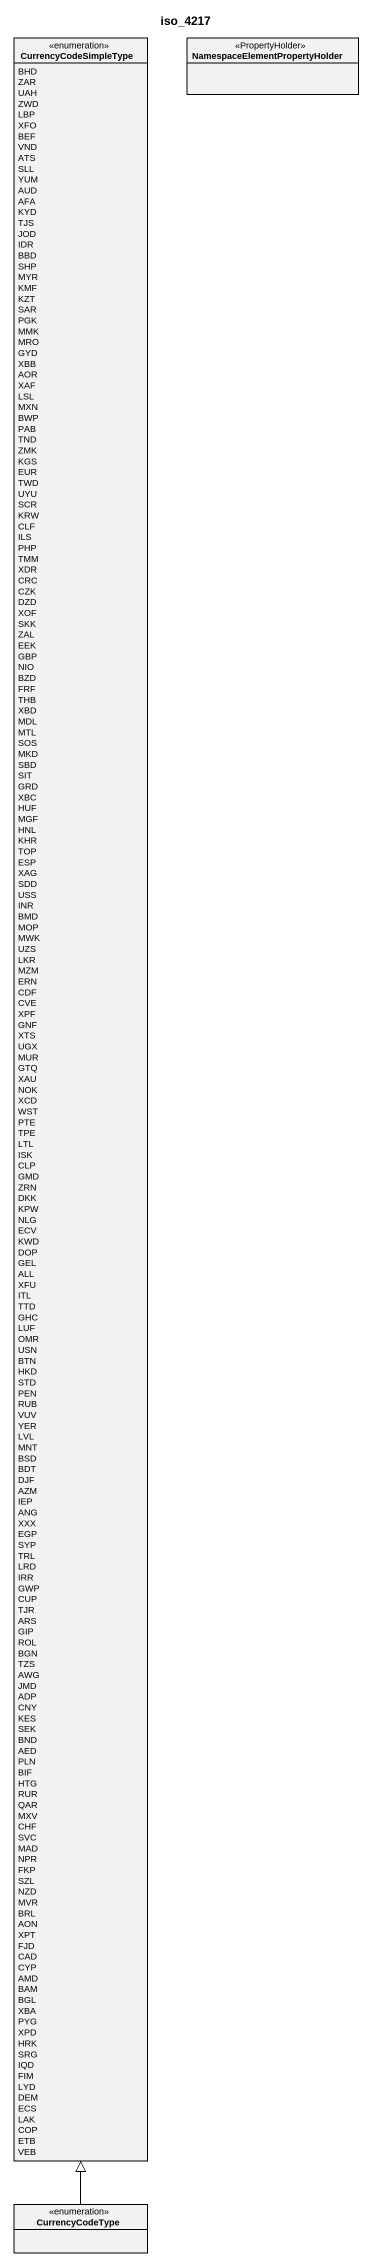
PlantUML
@startuml
title iso_4217
hide circle
hide empty members
enum CurrencyCodeSimpleType {
  BHD
  ZAR
  UAH
  ZWD
  LBP
  XFO
  BEF
  VND
  ATS
  SLL
  YUM
  AUD
  AFA
  KYD
  TJS
  JOD
  IDR
  BBD
  SHP
  MYR
  KMF
  KZT
  SAR
  PGK
  MMK
  MRO
  GYD
  XBB
  AOR
  XAF
  LSL
  MXN
  BWP
  PAB
  TND
  ZMK
  KGS
  EUR
  TWD
  UYU
  SCR
  KRW
  CLF
  ILS
  PHP
  TMM
  XDR
  CRC
  CZK
  DZD
  XOF
  SKK
  ZAL
  EEK
  GBP
  NIO
  BZD
  FRF
  THB
  XBD
  MDL
  MTL
  SOS
  MKD
  SBD
  SIT
  GRD
  XBC
  HUF
  MGF
  HNL
  KHR
  TOP
  ESP
  XAG
  SDD
  USS
  INR
  BMD
  MOP
  MWK
  UZS
  LKR
  MZM
  ERN
  CDF
  CVE
  XPF
  GNF
  XTS
  UGX
  MUR
  GTQ
  XAU
  NOK
  XCD
  WST
  PTE
  TPE
  LTL
  ISK
  CLP
  GMD
  ZRN
  DKK
  KPW
  NLG
  ECV
  KWD
  DOP
  GEL
  ALL
  XFU
  ITL
  TTD
  GHC
  LUF
  OMR
  USN
  BTN
  HKD
  STD
  PEN
  RUB
  VUV
  YER
  LVL
  MNT
  BSD
  BDT
  DJF
  AZM
  IEP
  ANG
  XXX
  EGP
  SYP
  TRL
  LRD
  IRR
  GWP
  CUP
  TJR
  ARS
  GIP
  ROL
  BGN
  TZS
  AWG
  JMD
  ADP
  CNY
  KES
  SEK
  BND
  AED
  PLN
  BIF
  HTG
  RUR
  QAR
  MXV
  CHF
  SVC
  MAD
  NPR
  FKP
  SZL
  NZD
  MVR
  BRL
  AON
  XPT
  FJD
  CAD
  CYP
  AMD
  BAM
  BGL
  XBA
  PYG
  XPD
  HRK
  SRG
  IQD
  FIM
  LYD
  DEM
  ECS
  LAK
  COP
  ETB
  VEB
}
class "NamespaceElementPropertyHolder" as NamespaceElementPropertyHold <<PropertyHolder>>
enum CurrencyCodeType
CurrencyCodeType -up-|> CurrencyCodeSimpleType
@enduml
